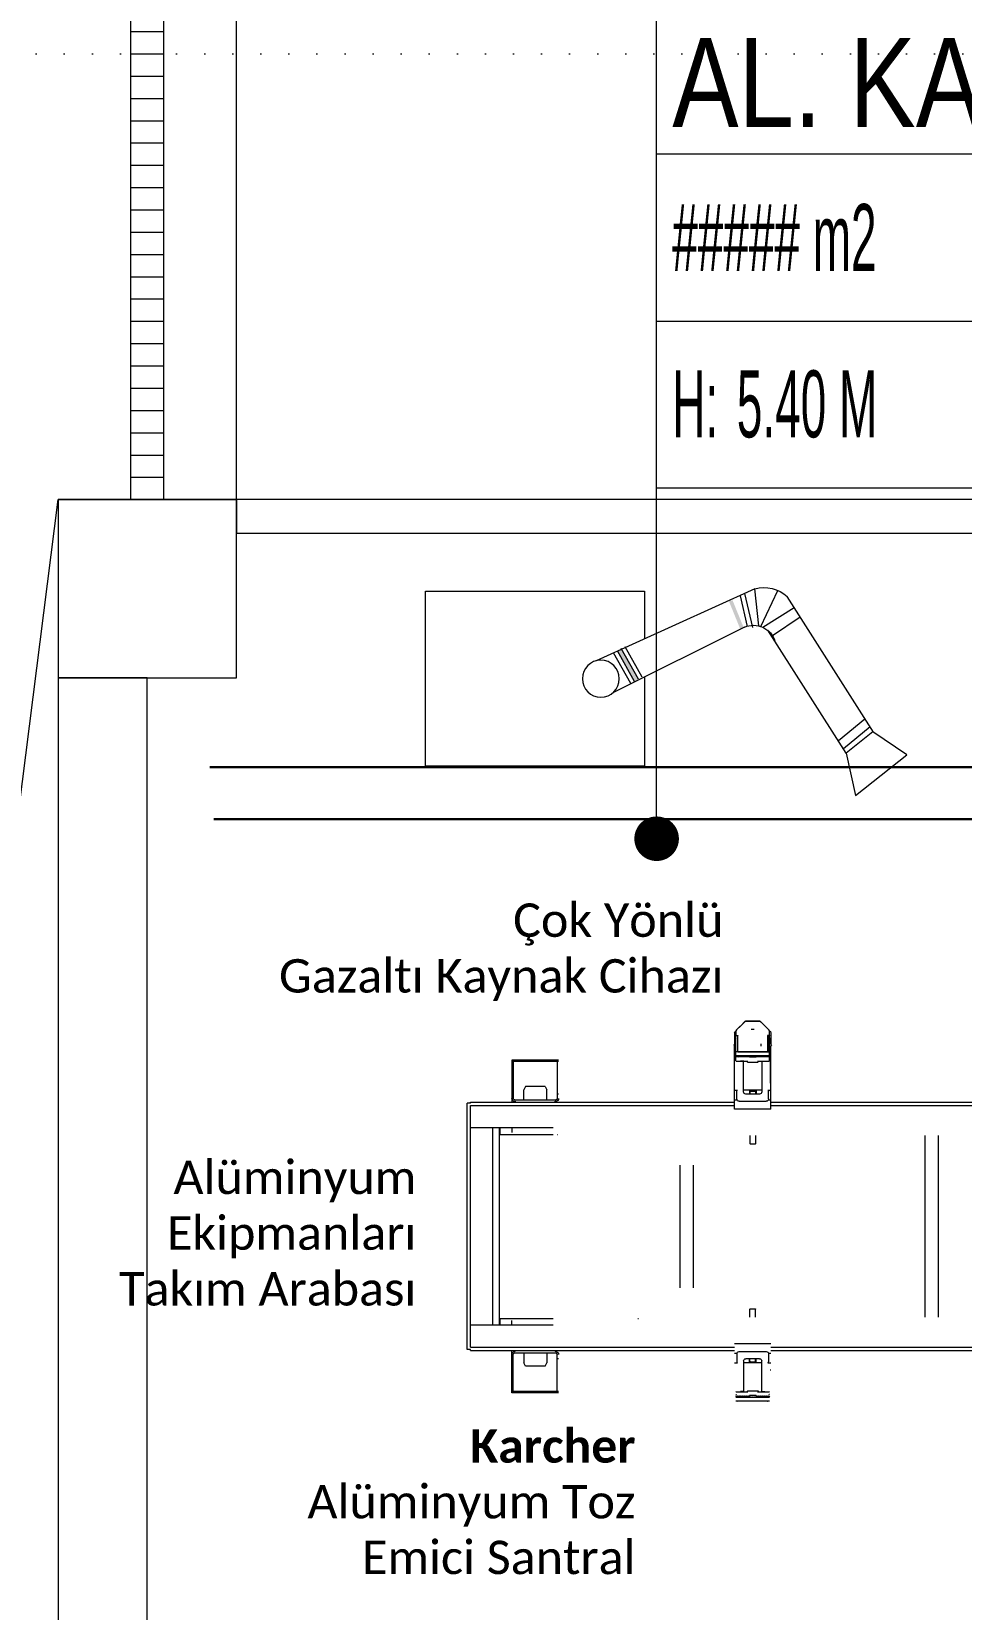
# Model space of a CAD drawing. Header units: metres. Extents: x -13194 to 152406, y -4219 to 19791.
# Drawn here: x 848 to 1265, y 3582 to 4290 of the extents above; entities that cross this region are included whole.
import ezdxf
from ezdxf.enums import TextEntityAlignment as Align

# ---------------------------------------------------------------- set-up
doc = ezdxf.new("R2010")
doc.units = ezdxf.units.M
doc.header["$LTSCALE"] = 100
doc.header["$MEASUREMENT"] = 0
doc.linetypes.add('DOT2', pattern=[0.125, 0, -0.125])
doc.layers.get('0').update_dxf_attribs({"color": 9, "lineweight": 9})
for name, color, linetype, lineweight in [('00', 9, 'Continuous', 9), ('01', 9, 'Continuous', 9), ('06D', 9, 'Continuous', 9), ('21_mahal200', 9, 'Continuous', 9), ('E-KABLO', 7, 'Continuous', 30)]:
    doc.layers.add(name, color=color, linetype=linetype, lineweight=lineweight)
doc.styles.add('Arial', font='arial.ttf', dxfattribs={"height": 2.5})
doc.styles.add('MuuM_TEXT-STANDART', font='ARIALN.TTF')
doc.dimstyles.new('MuuM_DIM200', dxfattribs={"dimscale": 20, "dimtxt": 2, "dimasz": 1, "dimexe": 1, "dimexo": 1, "dimgap": 1, "dimtad": 1, "dimdec": 1, "dimrnd": 0.5, "dimdsep": 46, "dimtxsty": 'MuuM_TEXT-STANDART', "dimblk": 'ARCHTICK', "dimcen": 0, "dimdle": 0.15, "dimclrd": 256, "dimclre": 256, "dimclrt": 256, "dimadec": 0, "dimazin": 0, "dimtfac": 5, "dimtdec": 1, "dimtix": 1, "dimtmove": 2, "dimatfit": 3, "dimldrblk": 'DOT', "dimfxl": 3, "dimfxlon": 1, "dimtolj": 1, "dimlwd": -1, "dimlwe": -1, "dimarcsym": 0})

# ---------------------------------------------------------------- blocks, each defined once
blk = doc.blocks.new('p-kolon_80x80')
blk.add_lwpolyline([(-40, -40), (40, -40), (40, 40), (-40, 40)], close=True)
blk = doc.blocks.new('2.bod.sitatik')
at = {"layer": '01'}
blk.add_lwpolyline([(860, -6150), (900, -6150), (900, -6150), (900, -6150), (900, -5400), (1170, -5400), (1170, -5950), (1170, -5950), (1170, -5950), (1210, -5950), (1210, -5350), (900, -5350), (900, -4630), (860, -4630)], close=True, dxfattribs=at)
blk.add_blockref('p-kolon_80x80', (900, -4590), dxfattribs=at)
blk = doc.blocks.new('p-mekanik_sacatec')
for points in [[(-136.17, 74.04), (-137.78, 74.46), (-142.79, 62.13), (-141.18, 61.71)], [(-95.56, 38.97), (-93.84, 38), (-86.11, 51.78), (-87.83, 52.75)], [(-95.56, 38.97), (-93.84, 38), (-86.11, 51.78), (-87.83, 52.75)]]:
    blk.add_hatch(color=256).paths.add_polyline_path(points)
for p, q in [((-150.48, 62.68), (-158.16, 78.77)), ((-149.64, 62.93), (-147.86, 79.52)), ((-147.86, 79.52), (-76.66, 47.27)), ((-201.11, 15.17), (-162.36, 76.07)), ((-151.44, 62.3), (-165.5, 71.16)), ((-146.91, 62.19), (-143.33, 77.53)), ((-144.53, 62.62), (-141.31, 76.42)), ((-155.72, 58.55), (-168.16, 67)), ((-188.8, 5.87), (-153.71, 61.03)), ((-143.16, 62.34), (-84.06, 32.91)), ((-97.29, 39.93), (-89.67, 53.5)), ((-95.56, 38.96), (-87.83, 52.74)), ((-93.84, 37.99), (-86.11, 51.77)), ((-92.12, 37.03), (-84.39, 50.81)), ((-216.04, 5.03), (-200.79, 15.38)), ((-200.79, 15.38), (-188.8, 5.87)), ((-199.56, 17.61), (-187.57, 7.82)), ((-197.19, 21.02), (-185.32, 11.34)), ((-192.98, -13.22), (-216.04, 5.03)), ((-188.8, 5.87), (-192.98, -13.22))]:
    blk.add_line(p, q)
for points in [[(0, 78.45), (-98.34, 78.45)], [(-98.34, 78.45), (-98.34, 57.09)], [(0, 0), (0, 78.45)], [(-98.34, 40.02), (-98.34, 0)], [(-98.34, 0), (0, 0)]]:
    blk.add_lwpolyline(points)
blk.add_circle((-78.69, 39.23), 8.3)
for centre, radius, start, end in [((-152.02, 64.82), 15.28, 74.21002, 132.58178), ((-147.25, 53.2), 10.02, 65.89851, 163.08934)]:
    blk.add_arc(centre, radius, start, end)
blk = doc.blocks.new('p-mekanik_cellette')
for p, q in [((300.3, 149.35), (300.3, 144.3)), ((300.3, 149.35), (300.3, 144.3)), ((300.9, 136.85), (300.9, 149.99)), ((304.81, 154.31), (301.19, 150.69)), ((311.29, 154.6), (305.51, 154.6)), ((307.75, 150.9), (309.05, 150.9)), ((315.61, 150.69), (311.99, 154.31)), ((315.9, 136.85), (315.9, 149.99)), ((316.5, 149.35), (316.5, 144.3)), ((300.4, 144.4), (299.9, 143.9)), ((299.9, 143.9), (300.4, 143.4)), ((300.18, 143.9), (299.9, 143.9)), ((300.3, 115.15), (300.3, 143.5)), ((300.9, 146.9), (300.4, 146.4)), ((300.6, 146.32), (300.4, 146.4)), ((300.4, 146.4), (300.4, 144.4)), ((300.6, 144.32), (300.4, 144.4)), ((300.6, 143.48), (300.4, 143.4)), ((300.4, 143.4), (300.4, 141.4)), ((301.1, 148.1), (301.8, 148.1)), ((301.6, 147.89), (301.6, 141.1)), ((315.7, 148.1), (315, 148.1)), ((315.7, 148.1), (315, 148.1)), ((315.2, 147.89), (315.2, 141.1)), ((315.2, 147.89), (315.2, 141.1)), ((315.9, 146.9), (316.4, 146.4)), ((316.2, 146.32), (316.4, 146.4)), ((316.2, 144.32), (316.4, 144.4)), ((316.2, 143.48), (316.4, 143.4)), ((316.4, 146.4), (316.4, 144.4)), ((316.4, 144.4), (316.9, 143.9)), ((316.9, 143.9), (316.4, 143.4)), ((316.4, 143.4), (316.4, 141.4)), ((316.5, 115.15), (316.5, 143.5)), ((316.62, 143.9), (316.9, 143.9)), ((300.6, 141.48), (300.4, 141.4)), ((300.4, 141.4), (300.9, 140.9)), ((300.55, 141.25), (300.55, 126.8)), ((300.9, 140.9), (315.9, 140.9)), ((300.9, 139.16), (301.05, 138.9)), ((315.9, 139.16), (300.9, 139.16)), ((301.05, 138.54), (300.9, 138.8)), ((300.95, 138.71), (300.9, 138.71)), ((301.2, 139.16), (301.05, 138.9)), ((301.05, 138.54), (301.2, 138.8)), ((306.18, 136.7), (301.05, 136.7)), ((301.25, 138.71), (301.15, 138.71)), ((301.2, 139.16), (301.35, 138.9)), ((301.35, 138.54), (301.2, 138.8)), ((301.5, 139.16), (301.35, 138.9)), ((301.35, 138.54), (301.5, 138.8)), ((301.55, 138.71), (301.45, 138.71)), ((301.5, 139.16), (301.65, 138.9)), ((301.65, 138.54), (301.5, 138.8)), ((301.8, 139.16), (301.65, 138.9)), ((301.65, 138.54), (301.8, 138.8)), ((301.85, 138.71), (301.75, 138.71)), ((301.8, 139.16), (301.95, 138.9)), ((301.95, 138.54), (301.8, 138.8)), ((302.1, 139.16), (301.95, 138.9)), ((301.95, 138.54), (302.1, 138.8)), ((302.15, 138.71), (302.05, 138.71)), ((302.1, 139.16), (302.25, 138.9)), ((302.25, 138.54), (302.1, 138.8)), ((302.4, 139.16), (302.25, 138.9)), ((302.25, 138.54), (302.4, 138.8)), ((302.45, 138.71), (302.35, 138.71)), ((302.4, 139.16), (302.55, 138.9)), ((302.55, 138.54), (302.4, 138.8)), ((302.7, 139.16), (302.55, 138.9)), ((302.55, 138.54), (302.7, 138.8)), ((302.75, 138.71), (302.65, 138.71)), ((302.7, 139.16), (302.85, 138.9)), ((302.85, 138.54), (302.7, 138.8)), ((303, 139.16), (302.85, 138.9)), ((302.85, 138.54), (303, 138.8)), ((302.9, 136.7), (302.9, 136.6)), ((304.4, 136.6), (302.9, 136.6)), ((303.05, 138.71), (302.95, 138.71)), ((303, 139.16), (303.15, 138.9)), ((303.15, 138.54), (303, 138.8)), ((303.3, 139.16), (303.15, 138.9)), ((303.15, 138.54), (303.3, 138.8)), ((303.35, 138.71), (303.25, 138.71)), ((303.3, 139.16), (303.45, 138.9)), ((303.45, 138.54), (303.3, 138.8)), ((303.4, 136.7), (303.4, 136.6)), ((303.6, 139.16), (303.45, 138.9)), ((303.45, 138.54), (303.6, 138.8)), ((303.65, 138.71), (303.55, 138.71)), ((303.6, 139.16), (303.75, 138.9)), ((303.75, 138.54), (303.6, 138.8)), ((303.9, 139.16), (303.75, 138.9)), ((303.75, 138.54), (303.9, 138.8)), ((303.95, 138.71), (303.85, 138.71)), ((303.9, 139.16), (304.05, 138.9)), ((304.05, 138.54), (303.9, 138.8)), ((303.9, 136.7), (303.9, 136.6)), ((304.2, 139.16), (304.05, 138.9)), ((304.05, 138.54), (304.2, 138.8)), ((304.25, 138.71), (304.15, 138.71)), ((304.2, 139.16), (304.35, 138.9)), ((304.35, 138.54), (304.2, 138.8)), ((304.3, 136.6), (304.3, 122.85)), ((304.5, 139.16), (304.35, 138.9)), ((304.35, 138.54), (304.5, 138.8)), ((304.4, 136.7), (304.4, 136.6)), ((304.55, 138.71), (304.45, 138.71)), ((304.5, 139.16), (304.65, 138.9)), ((304.65, 138.54), (304.5, 138.8)), ((304.8, 139.16), (304.65, 138.9)), ((304.65, 138.54), (304.8, 138.8)), ((304.85, 138.71), (304.75, 138.71)), ((304.8, 139.16), (304.95, 138.9)), ((304.95, 138.54), (304.8, 138.8)), ((305.1, 139.16), (304.95, 138.9)), ((304.95, 138.54), (305.1, 138.8)), ((305.15, 138.71), (305.05, 138.71)), ((305.1, 139.16), (305.25, 138.9)), ((305.25, 138.54), (305.1, 138.8)), ((305.4, 139.16), (305.25, 138.9)), ((305.25, 138.54), (305.4, 138.8)), ((305.45, 138.71), (305.35, 138.71)), ((305.4, 139.16), (305.55, 138.9)), ((305.55, 138.54), (305.4, 138.8)), ((305.7, 139.16), (305.55, 138.9)), ((305.55, 138.54), (305.7, 138.8)), ((305.75, 138.71), (305.65, 138.71)), ((305.7, 139.16), (305.85, 138.9)), ((305.85, 138.54), (305.7, 138.8)), ((306, 139.16), (305.85, 138.9)), ((305.85, 138.54), (306, 138.8)), ((306.05, 138.71), (305.95, 138.71)), ((306, 139.16), (306.15, 138.9)), ((306.15, 138.54), (306, 138.8)), ((306, 136.3), (306, 136.4)), ((310.7, 136.2), (306.1, 136.2)), ((306.3, 139.16), (306.15, 138.9)), ((306.15, 138.54), (306.3, 138.8)), ((306.18, 136.7), (306.18, 136.7)), ((306.35, 138.71), (306.25, 138.71)), ((306.3, 139.16), (306.45, 138.9)), ((306.45, 138.54), (306.3, 138.8)), ((306.6, 139.16), (306.45, 138.9)), ((306.45, 138.54), (306.6, 138.8)), ((306.65, 138.71), (306.55, 138.71)), ((306.6, 139.16), (306.75, 138.9)), ((306.75, 138.54), (306.6, 138.8)), ((306.9, 139.16), (306.75, 138.9)), ((306.75, 138.54), (306.9, 138.8)), ((306.9, 138.71), (306.85, 138.71)), ((306.9, 139.16), (307.05, 138.9)), ((306.9, 138.4), (306.9, 138.8)), ((306.9, 138.4), (309.9, 138.4)), ((307.2, 139.16), (307.05, 138.9)), ((307.2, 139.16), (307.35, 138.9)), ((307.5, 139.16), (307.35, 138.9)), ((307.5, 139.16), (307.65, 138.9)), ((307.8, 139.16), (307.65, 138.9)), ((307.8, 139.16), (307.95, 138.9)), ((308.1, 139.16), (307.95, 138.9)), ((308.1, 139.16), (308.25, 138.9)), ((308.4, 139.16), (308.25, 138.9)), ((308.4, 139.16), (308.55, 138.9)), ((308.7, 139.16), (308.55, 138.9)), ((308.7, 139.16), (308.85, 138.9)), ((309, 139.16), (308.85, 138.9)), ((309, 139.16), (309.15, 138.9)), ((309.3, 139.16), (309.15, 138.9)), ((309.3, 139.16), (309.45, 138.9)), ((309.6, 139.16), (309.45, 138.9)), ((309.6, 139.16), (309.75, 138.9)), ((309.9, 139.16), (309.75, 138.9)), ((309.9, 139.16), (310.05, 138.9)), ((310.05, 138.54), (309.9, 138.8)), ((309.9, 138.4), (309.9, 138.8)), ((309.95, 138.71), (309.9, 138.71)), ((310.2, 139.16), (310.05, 138.9)), ((310.05, 138.54), (310.2, 138.8)), ((310.25, 138.71), (310.15, 138.71)), ((310.2, 139.16), (310.35, 138.9)), ((310.35, 138.54), (310.2, 138.8)), ((310.5, 139.16), (310.35, 138.9)), ((310.35, 138.54), (310.5, 138.8)), ((310.55, 138.71), (310.45, 138.71)), ((310.5, 139.16), (310.65, 138.9)), ((310.65, 138.54), (310.5, 138.8)), ((315.75, 136.7), (310.62, 136.7)), ((310.62, 136.7), (310.62, 136.7)), ((310.8, 139.16), (310.65, 138.9)), ((310.65, 138.54), (310.8, 138.8)), ((310.85, 138.71), (310.75, 138.71)), ((310.8, 139.16), (310.95, 138.9)), ((310.95, 138.54), (310.8, 138.8)), ((310.8, 136.3), (310.8, 136.4)), ((311.1, 139.16), (310.95, 138.9)), ((310.95, 138.54), (311.1, 138.8)), ((311.15, 138.71), (311.05, 138.71)), ((311.1, 139.16), (311.25, 138.9)), ((311.25, 138.54), (311.1, 138.8)), ((311.4, 139.16), (311.25, 138.9)), ((311.25, 138.54), (311.4, 138.8)), ((311.45, 138.71), (311.35, 138.71)), ((311.4, 139.16), (311.55, 138.9)), ((311.55, 138.54), (311.4, 138.8)), ((311.7, 139.16), (311.55, 138.9)), ((311.55, 138.54), (311.7, 138.8)), ((311.75, 138.71), (311.65, 138.71)), ((311.7, 139.16), (311.85, 138.9)), ((311.85, 138.54), (311.7, 138.8)), ((312, 139.16), (311.85, 138.9)), ((311.85, 138.54), (312, 138.8)), ((312.05, 138.71), (311.95, 138.71)), ((312, 139.16), (312.15, 138.9)), ((312.15, 138.54), (312, 138.8)), ((312.3, 139.16), (312.15, 138.9)), ((312.15, 138.54), (312.3, 138.8)), ((312.35, 138.71), (312.25, 138.71)), ((312.3, 139.16), (312.45, 138.9)), ((312.45, 138.54), (312.3, 138.8)), ((312.4, 136.7), (312.4, 136.6)), ((312.4, 136.6), (313.9, 136.6)), ((312.6, 139.16), (312.45, 138.9)), ((312.45, 138.54), (312.6, 138.8)), ((312.5, 122.85), (312.5, 136.6)), ((312.65, 138.71), (312.55, 138.71)), ((312.6, 139.16), (312.75, 138.9)), ((312.75, 138.54), (312.6, 138.8)), ((312.9, 139.16), (312.75, 138.9)), ((312.75, 138.54), (312.9, 138.8)), ((312.95, 138.71), (312.85, 138.71)), ((312.9, 139.16), (313.05, 138.9)), ((313.05, 138.54), (312.9, 138.8)), ((312.9, 136.7), (312.9, 136.6)), ((313.2, 139.16), (313.05, 138.9)), ((313.05, 138.54), (313.2, 138.8)), ((313.25, 138.71), (313.15, 138.71)), ((313.2, 139.16), (313.35, 138.9)), ((313.35, 138.54), (313.2, 138.8)), ((313.5, 139.16), (313.35, 138.9)), ((313.35, 138.54), (313.5, 138.8)), ((313.4, 136.7), (313.4, 136.6)), ((313.55, 138.71), (313.45, 138.71)), ((313.5, 139.16), (313.65, 138.9)), ((313.65, 138.54), (313.5, 138.8)), ((313.8, 139.16), (313.65, 138.9)), ((313.65, 138.54), (313.8, 138.8)), ((313.85, 138.71), (313.75, 138.71)), ((313.8, 139.16), (313.95, 138.9)), ((313.95, 138.54), (313.8, 138.8)), ((313.9, 136.7), (313.9, 136.6)), ((314.1, 139.16), (313.95, 138.9)), ((313.95, 138.54), (314.1, 138.8)), ((314.15, 138.71), (314.05, 138.71)), ((314.1, 139.16), (314.25, 138.9)), ((314.25, 138.54), (314.1, 138.8)), ((314.4, 139.16), (314.25, 138.9)), ((314.25, 138.54), (314.4, 138.8)), ((314.45, 138.71), (314.35, 138.71)), ((314.4, 139.16), (314.55, 138.9)), ((314.55, 138.54), (314.4, 138.8)), ((314.7, 139.16), (314.55, 138.9)), ((314.55, 138.54), (314.7, 138.8)), ((314.75, 138.71), (314.65, 138.71)), ((314.7, 139.16), (314.85, 138.9)), ((314.85, 138.54), (314.7, 138.8)), ((315, 139.16), (314.85, 138.9)), ((314.85, 138.54), (315, 138.8)), ((315.05, 138.71), (314.95, 138.71)), ((315, 139.16), (315.15, 138.9)), ((315.15, 138.54), (315, 138.8)), ((315.3, 139.16), (315.15, 138.9)), ((315.15, 138.54), (315.3, 138.8)), ((315.35, 138.71), (315.25, 138.71)), ((315.3, 139.16), (315.45, 138.9)), ((315.45, 138.54), (315.3, 138.8)), ((315.6, 139.16), (315.45, 138.9)), ((315.45, 138.54), (315.6, 138.8)), ((315.65, 138.71), (315.55, 138.71)), ((315.6, 139.16), (315.75, 138.9)), ((315.75, 138.54), (315.6, 138.8)), ((315.9, 139.16), (315.75, 138.9)), ((315.75, 138.54), (315.9, 138.8)), ((315.9, 138.71), (315.85, 138.71)), ((316.4, 141.4), (315.9, 140.9)), ((316.2, 141.48), (316.4, 141.4)), ((395.5, 137.15), (416.5, 137.15)), ((395.5, 136.55), (416.5, 136.55)), ((396.1, 136.55), (396.1, 119.95)), ((415.9, 136.55), (415.9, 119.95)), ((416.5, 137.15), (416.5, 118.25)), ((300.55, 126.8), (300.3, 126.8)), ((301.6, 123.67), (300.3, 123.67)), ((301.3, 119.67), (301.3, 123.19)), ((304.3, 123.65), (312.5, 123.65)), ((305.3, 121.85), (311.5, 121.85)), ((306.9, 123.65), (306.9, 121.85)), ((307.15, 123.02), (307.15, 121.85)), ((309.45, 123.22), (307.35, 123.22)), ((309.65, 123.02), (309.65, 121.85)), ((309.9, 123.65), (309.9, 121.85)), ((316.5, 123.67), (315.2, 123.67)), ((315.5, 119.67), (315.5, 123.19)), ((395.5, 121.85), (396.1, 121.85)), ((401.62, 125.25), (400.87, 123.75)), ((400.87, 119.25), (400.87, 123.75)), ((401.62, 125.25), (410.38, 125.25)), ((410.38, 125.25), (411.13, 123.75)), ((411.13, 119.25), (411.13, 123.75)), ((415.9, 121.85), (416.5, 121.85)), ((300.3, 118.25), (136.5, 118.25)), ((300.3, 116.75), (136.5, 116.75)), ((301.35, 119.35), (300.3, 119.35)), ((300.3, 115.15), (316.5, 115.15)), ((314.5, 118.67), (302.3, 118.67)), ((316.5, 119.35), (315.45, 119.35)), ((435, 118.25), (316.5, 118.25)), ((435, 116.75), (316.5, 116.75)), ((415.2, 119.25), (396.8, 119.25)), ((396.8, 118.65), (397, 118.65)), ((397, 118.25), (397, 118.65)), ((415, 118.65), (415, 118.25)), ((415, 118.65), (415.2, 118.65)), ((435, 117.75), (435, 118.25)), ((435, 117.75), (436.5, 117.75)), ((435, 8.25), (435, 116.75)), ((436.5, 7.25), (436.5, 117.75)), ((398, 106.75), (435, 106.75)), ((416.5, 106.75), (416.5, 104.65)), ((421.75, 103.75), (421.75, 106.75)), ((422, 18.25), (422, 106.75)), ((425, 18.25), (425, 106.75)), ((225, 21.75), (225, 103.25)), ((231, 21.75), (231, 103.25)), ((307.15, 103.25), (307.15, 99.65)), ((307.35, 99.45), (309.45, 99.45)), ((309.65, 103.25), (309.65, 99.65)), ((396.07, 103.75), (395.8, 103.75)), ((421.75, 103.75), (398, 103.75)), ((335, 34.95), (335, 90.05)), ((341, 34.95), (341, 90.05)), ((307.15, 21.75), (307.15, 25.35)), ((309.45, 25.55), (307.35, 25.55)), ((309.65, 21.75), (309.65, 25.35)), ((359.94, 21.25), (359.71, 21.25)), ((421.75, 21.25), (398, 21.25)), ((421.75, 18.25), (421.75, 21.25)), ((398, 18.25), (435, 18.25)), ((416.5, 18.25), (416.5, 20.35)), ((300.3, 8.25), (136, 8.25)), ((300.3, 9.85), (316.5, 9.85)), ((435, 8.25), (316.5, 8.25)), ((435, 6.75), (435, 7.25)), ((435, 7.25), (436.5, 7.25)), ((300.3, 6.75), (136, 6.75)), ((301.35, 5.65), (300.3, 5.65)), ((301.6, 1.33), (300.3, 1.33)), ((301.3, 5.33), (301.3, 1.81)), ((314.5, 6.33), (302.3, 6.33)), ((304.3, -11.6), (304.3, 2.15)), ((304.3, 1.35), (312.5, 1.35)), ((305.3, 3.15), (311.5, 3.15)), ((306.9, 1.35), (306.9, 3.15)), ((307.15, 1.98), (307.15, 3.15)), ((309.45, 1.78), (307.35, 1.78)), ((309.65, 1.98), (309.65, 3.15)), ((309.9, 1.35), (309.9, 3.15)), ((312.5, 2.15), (312.5, -11.6)), ((316.5, 1.33), (315.2, 1.33)), ((316.5, 5.65), (315.45, 5.65)), ((315.5, 5.33), (315.5, 1.81)), ((435, 6.75), (316.5, 6.75)), ((395.5, 3.15), (396.1, 3.15)), ((396.1, -11.55), (396.1, 5.05)), ((396.8, 6.35), (397, 6.35)), ((415.2, 5.75), (396.8, 5.75)), ((397, 6.75), (397, 6.35)), ((400.87, 5.75), (400.87, 1.25)), ((401.62, -0.25), (400.87, 1.25)), ((410.38, -0.25), (411.13, 1.25)), ((411.13, 5.75), (411.13, 1.25)), ((415, 6.35), (415, 6.75)), ((415, 6.35), (415.2, 6.35)), ((415.9, -11.55), (415.9, 5.05)), ((415.9, 3.15), (416.5, 3.15)), ((416.5, -12.15), (416.5, 6.75)), ((300.55, -1.8), (300.3, -1.8)), ((401.62, -0.25), (410.38, -0.25)), ((301.05, -13.54), (300.9, -13.8)), ((300.95, -13.71), (300.9, -13.71)), ((300.9, -14.16), (301.05, -13.9)), ((306.18, -11.7), (301.05, -11.7)), ((301.05, -13.54), (301.2, -13.8)), ((301.2, -14.16), (301.05, -13.9)), ((301.25, -13.71), (301.15, -13.71)), ((301.35, -13.54), (301.2, -13.8)), ((301.2, -14.16), (301.35, -13.9)), ((301.35, -13.54), (301.5, -13.8)), ((301.5, -14.16), (301.35, -13.9)), ((301.55, -13.71), (301.45, -13.71)), ((301.65, -13.54), (301.5, -13.8)), ((301.5, -14.16), (301.65, -13.9)), ((301.65, -13.54), (301.8, -13.8)), ((301.8, -14.16), (301.65, -13.9)), ((301.85, -13.71), (301.75, -13.71)), ((301.95, -13.54), (301.8, -13.8)), ((301.8, -14.16), (301.95, -13.9)), ((301.95, -13.54), (302.1, -13.8)), ((302.1, -14.16), (301.95, -13.9)), ((302.15, -13.71), (302.05, -13.71)), ((302.25, -13.54), (302.1, -13.8)), ((302.1, -14.16), (302.25, -13.9)), ((302.25, -13.54), (302.4, -13.8)), ((302.4, -14.16), (302.25, -13.9)), ((302.45, -13.71), (302.35, -13.71)), ((302.55, -13.54), (302.4, -13.8)), ((302.4, -14.16), (302.55, -13.9)), ((302.55, -13.54), (302.7, -13.8)), ((302.7, -14.16), (302.55, -13.9)), ((302.75, -13.71), (302.65, -13.71)), ((302.85, -13.54), (302.7, -13.8)), ((302.7, -14.16), (302.85, -13.9)), ((302.85, -13.54), (303, -13.8)), ((303, -14.16), (302.85, -13.9)), ((304.4, -11.6), (302.9, -11.6)), ((302.9, -11.6), (302.9, -11.7)), ((303.05, -13.71), (302.95, -13.71)), ((303.15, -13.54), (303, -13.8)), ((303, -14.16), (303.15, -13.9)), ((303.15, -13.54), (303.3, -13.8)), ((303.3, -14.16), (303.15, -13.9)), ((303.35, -13.71), (303.25, -13.71)), ((303.45, -13.54), (303.3, -13.8)), ((303.3, -14.16), (303.45, -13.9)), ((303.4, -11.7), (303.4, -11.6)), ((303.45, -13.54), (303.6, -13.8)), ((303.6, -14.16), (303.45, -13.9)), ((303.65, -13.71), (303.55, -13.71)), ((303.75, -13.54), (303.6, -13.8)), ((303.6, -14.16), (303.75, -13.9)), ((303.75, -13.54), (303.9, -13.8)), ((303.9, -14.16), (303.75, -13.9)), ((303.95, -13.71), (303.85, -13.71)), ((303.9, -11.7), (303.9, -11.6)), ((304.05, -13.54), (303.9, -13.8)), ((303.9, -14.16), (304.05, -13.9)), ((304.05, -13.54), (304.2, -13.8)), ((304.2, -14.16), (304.05, -13.9)), ((304.25, -13.71), (304.15, -13.71)), ((304.35, -13.54), (304.2, -13.8)), ((304.2, -14.16), (304.35, -13.9)), ((304.35, -13.54), (304.5, -13.8)), ((304.5, -14.16), (304.35, -13.9)), ((304.4, -11.7), (304.4, -11.6)), ((304.55, -13.71), (304.45, -13.71)), ((304.65, -13.54), (304.5, -13.8)), ((304.5, -14.16), (304.65, -13.9)), ((304.65, -13.54), (304.8, -13.8)), ((304.8, -14.16), (304.65, -13.9)), ((304.85, -13.71), (304.75, -13.71)), ((304.95, -13.54), (304.8, -13.8)), ((304.8, -14.16), (304.95, -13.9)), ((304.95, -13.54), (305.1, -13.8)), ((305.1, -14.16), (304.95, -13.9)), ((305.15, -13.71), (305.05, -13.71)), ((305.25, -13.54), (305.1, -13.8)), ((305.1, -14.16), (305.25, -13.9)), ((305.25, -13.54), (305.4, -13.8)), ((305.4, -14.16), (305.25, -13.9)), ((305.45, -13.71), (305.35, -13.71)), ((305.55, -13.54), (305.4, -13.8)), ((305.4, -14.16), (305.55, -13.9)), ((305.55, -13.54), (305.7, -13.8)), ((305.7, -14.16), (305.55, -13.9)), ((305.75, -13.71), (305.65, -13.71)), ((305.85, -13.54), (305.7, -13.8)), ((305.7, -14.16), (305.85, -13.9)), ((305.85, -13.54), (306, -13.8)), ((306, -14.16), (305.85, -13.9)), ((306.05, -13.71), (305.95, -13.71)), ((306, -11.3), (306, -11.4)), ((306.15, -13.54), (306, -13.8)), ((306, -14.16), (306.15, -13.9)), ((310.7, -11.2), (306.1, -11.2)), ((306.15, -13.54), (306.3, -13.8)), ((306.3, -14.16), (306.15, -13.9)), ((306.18, -11.7), (306.18, -11.7)), ((306.35, -13.71), (306.25, -13.71)), ((306.45, -13.54), (306.3, -13.8)), ((306.3, -14.16), (306.45, -13.9)), ((306.45, -13.54), (306.6, -13.8)), ((306.6, -14.16), (306.45, -13.9)), ((306.65, -13.71), (306.55, -13.71)), ((306.75, -13.54), (306.6, -13.8)), ((306.6, -14.16), (306.75, -13.9)), ((306.75, -13.54), (306.9, -13.8)), ((306.9, -14.16), (306.75, -13.9)), ((306.9, -13.71), (306.85, -13.71)), ((306.9, -13.4), (306.9, -13.8)), ((306.9, -13.4), (309.9, -13.4)), ((306.9, -14.16), (307.05, -13.9)), ((307.2, -14.16), (307.05, -13.9)), ((307.2, -14.16), (307.35, -13.9)), ((307.5, -14.16), (307.35, -13.9)), ((307.5, -14.16), (307.65, -13.9)), ((307.8, -14.16), (307.65, -13.9)), ((307.8, -14.16), (307.95, -13.9)), ((308.1, -14.16), (307.95, -13.9)), ((308.1, -14.16), (308.25, -13.9)), ((308.4, -14.16), (308.25, -13.9)), ((308.4, -14.16), (308.55, -13.9)), ((308.7, -14.16), (308.55, -13.9)), ((308.7, -14.16), (308.85, -13.9)), ((309, -14.16), (308.85, -13.9)), ((309, -14.16), (309.15, -13.9)), ((309.3, -14.16), (309.15, -13.9)), ((309.3, -14.16), (309.45, -13.9)), ((309.6, -14.16), (309.45, -13.9)), ((309.6, -14.16), (309.75, -13.9)), ((309.9, -14.16), (309.75, -13.9)), ((309.9, -13.4), (309.9, -13.8)), ((310.05, -13.54), (309.9, -13.8)), ((309.95, -13.71), (309.9, -13.71)), ((309.9, -14.16), (310.05, -13.9)), ((310.05, -13.54), (310.2, -13.8)), ((310.2, -14.16), (310.05, -13.9)), ((310.25, -13.71), (310.15, -13.71)), ((310.35, -13.54), (310.2, -13.8)), ((310.2, -14.16), (310.35, -13.9)), ((310.35, -13.54), (310.5, -13.8)), ((310.5, -14.16), (310.35, -13.9)), ((310.55, -13.71), (310.45, -13.71)), ((310.65, -13.54), (310.5, -13.8)), ((310.5, -14.16), (310.65, -13.9)), ((315.75, -11.7), (310.62, -11.7)), ((310.62, -11.7), (310.62, -11.7)), ((310.65, -13.54), (310.8, -13.8)), ((310.8, -14.16), (310.65, -13.9)), ((310.85, -13.71), (310.75, -13.71)), ((310.8, -11.3), (310.8, -11.4)), ((310.95, -13.54), (310.8, -13.8)), ((310.8, -14.16), (310.95, -13.9)), ((310.95, -13.54), (311.1, -13.8)), ((311.1, -14.16), (310.95, -13.9)), ((311.15, -13.71), (311.05, -13.71)), ((311.25, -13.54), (311.1, -13.8)), ((311.1, -14.16), (311.25, -13.9)), ((311.25, -13.54), (311.4, -13.8)), ((311.4, -14.16), (311.25, -13.9)), ((311.45, -13.71), (311.35, -13.71)), ((311.55, -13.54), (311.4, -13.8)), ((311.4, -14.16), (311.55, -13.9)), ((311.55, -13.54), (311.7, -13.8)), ((311.7, -14.16), (311.55, -13.9)), ((311.75, -13.71), (311.65, -13.71)), ((311.85, -13.54), (311.7, -13.8)), ((311.7, -14.16), (311.85, -13.9)), ((311.85, -13.54), (312, -13.8)), ((312, -14.16), (311.85, -13.9)), ((312.05, -13.71), (311.95, -13.71)), ((312.15, -13.54), (312, -13.8)), ((312, -14.16), (312.15, -13.9)), ((312.15, -13.54), (312.3, -13.8)), ((312.3, -14.16), (312.15, -13.9)), ((312.35, -13.71), (312.25, -13.71)), ((312.45, -13.54), (312.3, -13.8)), ((312.3, -14.16), (312.45, -13.9)), ((312.4, -11.7), (312.4, -11.6)), ((312.4, -11.6), (313.9, -11.6)), ((312.45, -13.54), (312.6, -13.8)), ((312.6, -14.16), (312.45, -13.9)), ((312.65, -13.71), (312.55, -13.71)), ((312.75, -13.54), (312.6, -13.8)), ((312.6, -14.16), (312.75, -13.9)), ((312.75, -13.54), (312.9, -13.8)), ((312.9, -14.16), (312.75, -13.9)), ((312.95, -13.71), (312.85, -13.71)), ((312.9, -11.7), (312.9, -11.6)), ((313.05, -13.54), (312.9, -13.8)), ((312.9, -14.16), (313.05, -13.9)), ((313.05, -13.54), (313.2, -13.8)), ((313.2, -14.16), (313.05, -13.9)), ((313.25, -13.71), (313.15, -13.71)), ((313.35, -13.54), (313.2, -13.8)), ((313.2, -14.16), (313.35, -13.9)), ((313.35, -13.54), (313.5, -13.8)), ((313.5, -14.16), (313.35, -13.9)), ((313.4, -11.7), (313.4, -11.6)), ((313.55, -13.71), (313.45, -13.71)), ((313.65, -13.54), (313.5, -13.8)), ((313.5, -14.16), (313.65, -13.9)), ((313.65, -13.54), (313.8, -13.8)), ((313.8, -14.16), (313.65, -13.9)), ((313.85, -13.71), (313.75, -13.71)), ((313.95, -13.54), (313.8, -13.8)), ((313.8, -14.16), (313.95, -13.9)), ((313.9, -11.6), (313.9, -11.7)), ((313.95, -13.54), (314.1, -13.8)), ((314.1, -14.16), (313.95, -13.9)), ((314.15, -13.71), (314.05, -13.71)), ((314.25, -13.54), (314.1, -13.8)), ((314.1, -14.16), (314.25, -13.9)), ((314.25, -13.54), (314.4, -13.8)), ((314.4, -14.16), (314.25, -13.9)), ((314.45, -13.71), (314.35, -13.71)), ((314.55, -13.54), (314.4, -13.8)), ((314.4, -14.16), (314.55, -13.9)), ((314.55, -13.54), (314.7, -13.8)), ((314.7, -14.16), (314.55, -13.9)), ((314.75, -13.71), (314.65, -13.71)), ((314.85, -13.54), (314.7, -13.8)), ((314.7, -14.16), (314.85, -13.9)), ((314.85, -13.54), (315, -13.8)), ((315, -14.16), (314.85, -13.9)), ((315.05, -13.71), (314.95, -13.71)), ((315.15, -13.54), (315, -13.8)), ((315, -14.16), (315.15, -13.9)), ((315.15, -13.54), (315.3, -13.8)), ((315.3, -14.16), (315.15, -13.9)), ((315.35, -13.71), (315.25, -13.71)), ((315.45, -13.54), (315.3, -13.8)), ((315.3, -14.16), (315.45, -13.9)), ((315.45, -13.54), (315.6, -13.8)), ((315.6, -14.16), (315.45, -13.9)), ((315.65, -13.71), (315.55, -13.71)), ((315.75, -13.54), (315.6, -13.8)), ((315.6, -14.16), (315.75, -13.9)), ((315.75, -13.54), (315.9, -13.8)), ((315.9, -14.16), (315.75, -13.9)), ((315.9, -13.71), (315.85, -13.71)), ((395.5, -11.55), (416.5, -11.55)), ((395.5, -12.15), (416.5, -12.15)), ((315.9, -14.16), (300.9, -14.16)), ((300.9, -15.9), (315.9, -15.9))]:
    blk.add_line(p, q)
for points in [[(311.29, 154.6), (311.44, 154.59), (311.58, 154.56), (311.69, 154.51), (311.81, 154.46), (311.91, 154.38), (313.8, 152.5), (315.61, 150.69), (315.72, 150.56), (315.8, 150.41), (315.87, 150.23), (315.9, 149.99), (315.9, 148.31), (315.86, 148.16), (315.76, 148.12), (315.69, 148.09), (315, 148.1), (315.13, 148.05), (315.19, 147.95), (315.2, 141.1), (315.14, 140.96), (315, 140.9), (300.9, 140.9), (301.8, 140.9), (301.66, 140.96), (301.6, 141.1), (301.6, 147.89), (301.65, 148.02), (301.8, 148.1), (301.1, 148.1), (300.96, 148.16), (300.9, 148.31), (300.9, 149.99), (300.92, 150.15), (300.96, 150.32), (301.03, 150.48), (301.14, 150.63), (304.81, 154.31), (304.91, 154.4), (305.01, 154.46), (305.14, 154.53), (305.25, 154.57), (305.35, 154.59), (305.51, 154.6)], [(311.29, 154.6), (311.44, 154.59), (311.58, 154.56), (311.69, 154.51), (311.81, 154.46), (311.91, 154.38), (313.8, 152.5), (315.61, 150.69), (315.72, 150.56), (315.8, 150.41), (315.87, 150.23), (315.9, 149.99), (315.9, 148.31), (315.86, 148.16), (315.76, 148.12), (315.69, 148.09), (315, 148.1), (315.13, 148.05), (315.19, 147.95), (315.2, 141.1), (315.2, 141.1), (315.14, 140.96), (315, 140.9), (300.9, 140.9), (301.8, 140.9), (301.66, 140.96), (301.6, 141.1), (301.6, 147.89), (301.65, 148.02), (301.8, 148.1), (301.1, 148.1), (300.96, 148.16), (300.9, 148.31), (300.9, 149.99), (300.92, 150.15), (300.96, 150.32), (301.03, 150.48), (301.14, 150.63), (304.81, 154.31), (304.91, 154.4), (304.91, 154.4), (305.01, 154.46), (305.14, 154.53), (305.25, 154.57), (305.35, 154.59), (305.51, 154.6)]]:
    blk.add_lwpolyline(points, close=True)
for points in [[(300.9, 148.31), (300.91, 148.25), (300.93, 148.2), (300.96, 148.16), (301.01, 148.12), (301.05, 148.11), (301.1, 148.1)], [(301.8, 148.1), (301.75, 148.09), (301.71, 148.08), (301.66, 148.04), (301.63, 148), (301.61, 147.95), (301.6, 147.89)], [(315, 148.1), (315.05, 148.09), (315.09, 148.08), (315.14, 148.04), (315.17, 148), (315.19, 147.95), (315.2, 147.89)], [(315, 148.1), (315.05, 148.09), (315.09, 148.08), (315.14, 148.04), (315.17, 148), (315.19, 147.95), (315.2, 147.89)], [(315.9, 148.31), (315.89, 148.25), (315.87, 148.2), (315.84, 148.16), (315.79, 148.12), (315.75, 148.11), (315.7, 148.1)], [(301.6, 123.67), (301.53, 123.66), (301.46, 123.62), (301.41, 123.56), (301.36, 123.49), (301.33, 123.4), (301.31, 123.3), (301.3, 123.19)], [(315.5, 123.19), (315.49, 123.3), (315.47, 123.4), (315.44, 123.49), (315.39, 123.56), (315.34, 123.62), (315.27, 123.66), (315.2, 123.67)], [(301.6, 1.33), (301.53, 1.34), (301.46, 1.38), (301.41, 1.44), (301.36, 1.51), (301.33, 1.6), (301.31, 1.7), (301.3, 1.81)], [(315.5, 1.81), (315.49, 1.7), (315.47, 1.6), (315.44, 1.51), (315.39, 1.44), (315.34, 1.38), (315.27, 1.34), (315.2, 1.33)], [(300.9, -12.97), (300.9, -12.94), (300.91, -12.92), (300.91, -12.89)], [(300.91, -12.89), (300.94, -12.85), (300.97, -12.82), (301.01, -12.78), (301.05, -12.75)], [(315.75, -12.75), (315.79, -12.78), (315.83, -12.82), (315.86, -12.85), (315.89, -12.89)], [(315.9, -12.97), (315.9, -12.93), (315.89, -12.89)]]:
    blk.add_lwpolyline(points)
for centre, radius, start, end in [((301.3, 149.35), 1, 110.73976, 180), ((301.3, 149.35), 1, 113.72963, 180), ((301.9, 149.99), 1, 135, 180), ((305.51, 153.6), 1, 90, 135), ((311.29, 153.6), 1, 45, 90), ((314.9, 149.99), 1, 0, 45), ((315.5, 149.35), 1, 0, 69.26024), ((289.58, 143.9), 15, 358.14927, 1.85073), ((301.05, 136.85), 0.15, 180, 270), ((301.8, 141.1), 0.2, 180, 270), ((305.7, 136.4), 0.3, 0, 89.99985), ((306.1, 136.3), 0.1, 180, 270), ((310.7, 136.3), 0.1, 270, 0), ((311.1, 136.4), 0.3, 90.00015, 180), ((315, 141.1), 0.2, 270, 0), ((315.75, 136.85), 0.15, 270, 0), ((305.3, 122.85), 1, 180, 270), ((307.35, 123.02), 0.2, 90, 180), ((309.45, 123.02), 0.2, 0, 90), ((311.5, 122.85), 1, 270, 0), ((302.3, 119.67), 1, 180, 270), ((314.5, 119.67), 1, 270, 0), ((396.8, 119.95), 1.3, 180, 270), ((396.8, 119.95), 0.7, 180, 270), ((415.2, 119.95), 0.7, 270, 0), ((415.2, 119.95), 1.3, 270, 0), ((307.35, 99.65), 0.2, 180, 270), ((309.45, 99.65), 0.2, 270, 0), ((307.35, 25.35), 0.2, 90, 180), ((309.45, 25.35), 0.2, 0, 90), ((302.3, 5.33), 1, 90, 180), ((305.3, 2.15), 1, 90, 180), ((307.35, 1.98), 0.2, 180, 270), ((309.45, 1.98), 0.2, 270, 0), ((311.5, 2.15), 1, 0, 90), ((314.5, 5.33), 1, 0, 90), ((396.8, 5.05), 1.3, 90, 180), ((396.8, 5.05), 0.7, 90, 180), ((415.2, 5.05), 1.3, 0, 90), ((415.2, 5.05), 0.7, 0, 90), ((301.05, -11.85), 0.15, 90, 180), ((305.7, -11.4), 0.3, 270.00015, 0), ((306.1, -11.3), 0.1, 90, 180), ((310.7, -11.3), 0.1, 0, 90), ((311.1, -11.4), 0.3, 180, 269.99985), ((315.75, -11.85), 0.15, 0, 90), ((301.8, -16.1), 0.2, 90, 180), ((315, -16.1), 0.2, 0, 90)]:
    blk.add_arc(centre, radius, start, end)
blk = doc.blocks.new('p-ızgara')
at = {"layer": '06D'}
h = blk.add_hatch(dxfattribs=at)
h.set_pattern_fill('_USER', color=252, scale=10, angle=180, style=0, pattern_type=0)
h.set_pattern_definition([(180, (-7e-12, -8630), (-1e-15, -10), [])])
h.paths.add_polyline_path([(892.5, -3830), (892.5, -4550), (907.5, -4550), (907.5, -3830)])
blk.add_lwpolyline([(892.5, -3830), (892.5, -4550), (907.5, -4550), (907.5, -3830)], close=True, dxfattribs=at)
blk = doc.blocks.new('_ArchTick')
at = {"color": 0, "linetype": 'ByBlock', "const_width": 0.15}
blk.add_lwpolyline([(-0.5, -0.5), (0.5, 0.5)], dxfattribs=at)
blk = doc.blocks.new('_Dot')
at = {"color": 0, "linetype": 'ByBlock', "lineweight": -2}
blk.add_line((-0.5, 0), (-1, 0), dxfattribs=at)
at = {"color": 0, "linetype": 'ByBlock', "const_width": 0.5}
blk.add_lwpolyline([(-0.25, 0, 1), (0.25, 0, 1)], format="xyb", close=True, dxfattribs=at)
blk = doc.blocks.new('0_roomno2')
blk.add_lwpolyline([(19.375, -10.5), (0, -10.5), (0, 0), (19.375, 0)], close=True)
for points in [[(0, -3), (19.375, -3)], [(8.125, -3), (8.125, -10.5)], [(11.875, -3), (11.875, -10.5)], [(15.625, -3), (15.625, -10.5)], [(0, -6.75), (8.125, -6.75)]]:
    blk.add_lwpolyline(points)
at = {"style": 'MuuM_TEXT-STANDART', "width": 0.6}
blk.add_text('H:', height=1.5, dxfattribs=at).set_placement((0.35, -8.608), align=Align.MIDDLE_LEFT)
at = {"style": 'Arial'}
blk.add_attdef('ODANO', (0, 1.17), '', height=2, dxfattribs=at)
blk.add_attdef('MEKANADI', text='', height=2, dxfattribs=at).set_placement((0.35, -3), align=Align.BOTTOM_LEFT)
at = {"style": 'MuuM_TEXT-STANDART', "width": 0.6}
for tag, p in [('YER01', (10, -4.5)), ('TAVAN01', (13.75, -4.5)), ('DUVAR01', (17.5, -4.5)), ('YER02', (10, -6.75)), ('TAVAN02', (13.75, -6.75)), ('DUVAR02', (17.5, -6.75)), ('YER03', (10, -9)), ('TAVAN03', (13.75, -9)), ('DUVAR03', (17.5, -9))]:
    blk.add_attdef(tag, text='', height=1.5, dxfattribs=at).set_placement(p, align=Align.MIDDLE_CENTER)
for tag, p in [('M2', (0.35, -4.875)), ('TEMIZTAVANYUKSEKLIGI', (1.8, -8.608))]:
    blk.add_attdef(tag, text='', height=1.5, dxfattribs=at).set_placement(p, align=Align.MIDDLE_LEFT)
blk = doc.blocks.new('2.bod.Mimari')
at = {"layer": '00'}
blk.add_lwpolyline([(1455, -4550), (940, -4550), (940, -4565), (1455, -4565)], dxfattribs=at)
at = {"layer": '06D'}
blk.add_lwpolyline([(657.5, -6150), (860, -4550), (860, -4550), (940, -4550), (940, -3830), (860, -3830, 0.323914), (40, -4550), (241.23, -6150)], format="xyb", dxfattribs=at)
at = {"layer": '06D', "linetype": 'DOT2'}
blk.add_lwpolyline([(525, -5909.88), (525, -4650, -0.414214), (825, -4350), (8520, -4350)], format="xyb", dxfattribs=at)
at = {"xscale": -1}
for name, p in [('p-mekanik_sacatec', (1024.91, -4669.59)), ('p-mekanik_cellette', (1480.16, -4938.6))]:
    blk.add_blockref(name, p, dxfattribs=at)
at = {"layer": '06D'}
blk.add_blockref('p-ızgara', (0, 0), dxfattribs=at)
at = {"layer": '21_mahal200'}
ref = blk.add_blockref('0_roomno2', (1128.64, -4334.89), dxfattribs=dict(at, xscale=20, yscale=20, zscale=20))
ref.add_attrib('ODANO', 'B2-55', (1128.64, -4311.49), dxfattribs={"layer": '0', "height": 40, "style": 'Arial'})
ref.add_attrib('MEKANADI', 'AL. KAP. ATL.', dxfattribs={"layer": '0', "height": 40, "style": 'Arial', "width": 0.8}).set_placement((1135.64, -4394.89), align=Align.BOTTOM_LEFT)
ref.add_attrib('M2', '##### m2', dxfattribs={"layer": '0', "height": 30, "style": 'MuuM_TEXT-STANDART', "width": 0.6}).set_placement((1135.64, -4432.39), align=Align.MIDDLE_LEFT)
ref.add_attrib('TEMIZTAVANYUKSEKLIGI', '5.40 M', dxfattribs={"layer": '0', "height": 30, "style": 'MuuM_TEXT-STANDART', "width": 0.6}).set_placement((1164.64, -4507.05), align=Align.MIDDLE_LEFT)
ref.add_attrib('YER01', 'Y01', dxfattribs={"layer": '0', "height": 30, "style": 'MuuM_TEXT-STANDART', "width": 0.6}).set_placement((1328.64, -4424.89), align=Align.MIDDLE_CENTER)
ref.add_attrib('TAVAN01', 'T09', dxfattribs={"layer": '0', "height": 30, "style": 'MuuM_TEXT-STANDART', "width": 0.6}).set_placement((1403.64, -4424.89), align=Align.MIDDLE_CENTER)
ref.add_attrib('DUVAR01', 'D01', dxfattribs={"layer": '0', "height": 30, "style": 'MuuM_TEXT-STANDART', "width": 0.6}).set_placement((1478.64, -4424.89), align=Align.MIDDLE_CENTER)
ref.add_attrib('YER02', 'Y16', dxfattribs={"layer": '0', "height": 30, "style": 'MuuM_TEXT-STANDART', "width": 0.6}).set_placement((1328.64, -4469.89), align=Align.MIDDLE_CENTER)
ref.add_attrib('DUVAR02', 'D07', dxfattribs={"layer": '0', "height": 30, "style": 'MuuM_TEXT-STANDART', "width": 0.6}).set_placement((1478.64, -4469.89), align=Align.MIDDLE_CENTER)
at = {"char_height": 15, "width": 676.0027, "attachment_point": 3, "style": 'MuuM_TEXT-STANDART'}
for s, insert in [('{\\fCalibri|b0|i0|c162|p34;Çok Yönlü\\PGazalt\\fCalibri|b0|i0|c238|p34;ı\\fCalibri|b0|i0|c162|p34; Kaynak Cihaz\\fCalibri|b0|i0|c238|p34;ı}', (1158.61, -4731.19)), ('{\\fCalibri|b0|i0|c162|p34;Alüminyum\\PEkipmanları\\PTak\\fCalibri|b0|i0|c238|p34;ı\\fCalibri|b0|i0|c162|p34;m Arabas\\fCalibri|b0|i0|c238|p34;ı}', (1020.8, -4846.59)), ('\\A1;{\\fCalibri|b1|i0|c162|p34;Karcher\\fCalibri|b0|i0|c162|p34; \\PAlüminyum Toz\\PEmici Santral }', (1119.17, -4967.11))]:
    blk.add_mtext(s, dxfattribs=dict(at, insert=insert))
at = {"layer": '21_mahal200'}
blk.add_leader([(1128.64, -4702.16), (1128.64, -4544.89)], dimstyle='MuuM_DIM200', override={"dimasz": 1, "dimfxl": 10}, dxfattribs=at)

msp = doc.modelspace()

# ---------------------------------------------------------------- linework, layer by layer
at = {"layer": 'E-KABLO', "color": 3}
msp.add_line((928.13, 3959.94), (1604.66, 3959.94), dxfattribs=at)
at = {"layer": 'E-KABLO', "color": 2}
msp.add_line((929.89, 3936.68), (1584.03, 3936.68), dxfattribs=at)

# ---------------------------------------------------------------- block references
for name in ['2.bod.sitatik', '2.bod.Mimari']:
    msp.add_blockref(name, (0, 8630))

doc.saveas('drawing.dxf')
